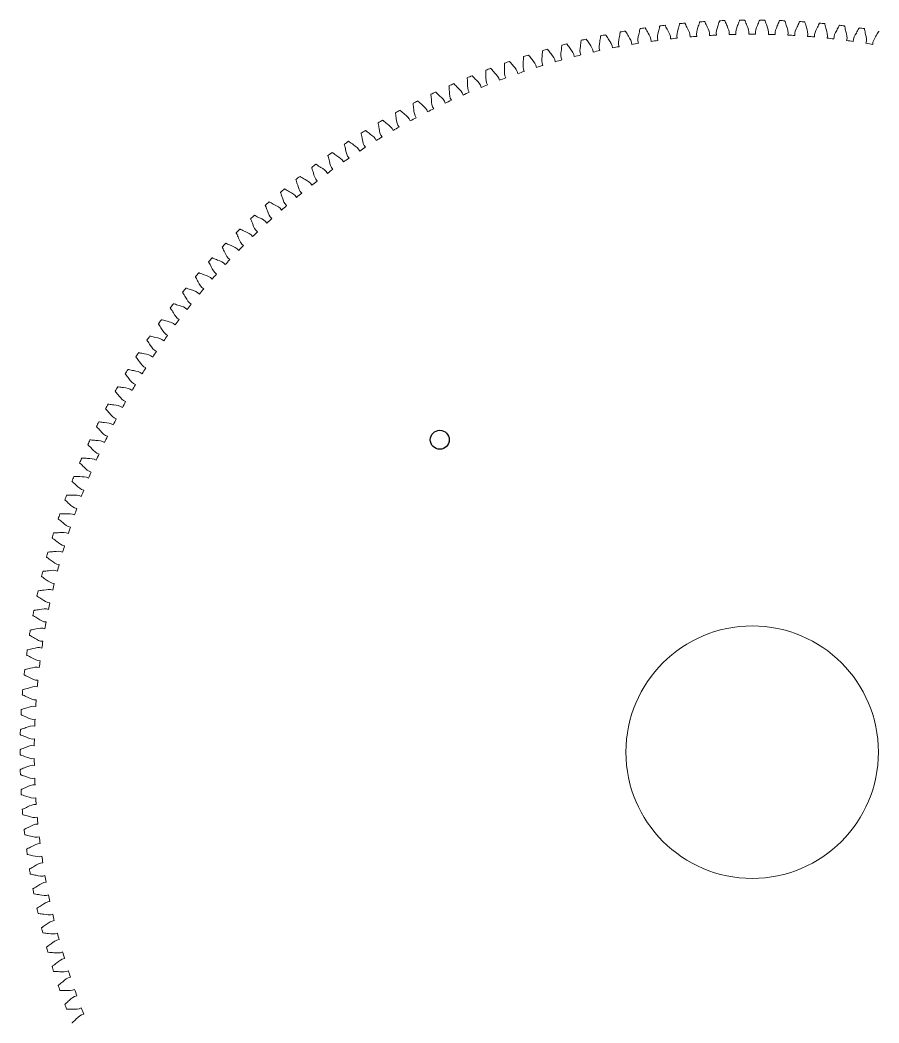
# Model space of a CAD drawing. Header units: millimetres. Extents: x -13 to 245, y 16 to 80.
# Drawn here: x -12.53 to 14.68, y 47.84 to 79.62 of the extents above; entities that cross this region are included whole.
import ezdxf

# ---------------------------------------------------------------- set-up
doc = ezdxf.new("R2010")
doc.units = ezdxf.units.MM

msp = doc.modelspace()

# ---------------------------------------------------------------- linework, layer by layer
msp.add_circle((0.7687, 66.3251), 0.3)
at = {"color": 7, "linetype": 'Continuous', "lineweight": 15}
msp.add_circle((10.6682, 56.4256), 4, dxfattribs=at)
for radius, start, end in [(23.2, 96.83896, 97.248), (23.2, 95.27374, 95.68278), (23.2, 93.70852, 94.11756), (23.2, 92.14331, 92.55235), (23.2, 90.57809, 90.98713), (23.2, 89.01287, 89.42191), (23.2, 87.44765, 87.85669), (23.2, 85.88244, 86.29148), (23.2, 84.31722, 84.72626), (23.2, 82.752, 83.16104), (23.2, 101.53461, 101.94365), (23.2, 99.96939, 100.37843), (23.2, 98.40418, 98.81322), (22.75, 92.85855, 93.40232), (22.75, 91.29333, 91.8371), (22.75, 89.72812, 90.27188), (22.75, 88.1629, 88.70667), (22.75, 86.59768, 87.14145), (23.2, 81.18678, 81.59582), (23.2, 104.66505, 105.07409), (23.2, 103.09983, 103.50887), (22.75, 99.11942, 99.66319), (22.75, 97.5542, 98.09797), (22.75, 95.98899, 96.53275), (22.75, 94.42377, 94.96753), (22.75, 85.03247, 85.57623), (22.75, 83.46725, 84.01101), (22.75, 81.90203, 82.4458), (22.75, 80.33681, 80.88058), (23.2, 107.79548, 108.20452), (23.2, 106.23026, 106.6393), (22.75, 103.81507, 104.35884), (22.75, 102.24986, 102.79362), (22.75, 100.68464, 101.2284), (23.2, 109.3607, 109.76974), (22.75, 106.94551, 107.48927), (22.75, 105.38029, 105.92406), (23.2, 110.92591, 111.33495), (22.75, 108.51073, 109.05449), (23.2, 114.05635, 114.46539), (23.2, 112.49113, 112.90017), (22.75, 111.64116, 112.18493), (22.75, 110.07594, 110.61971), (23.2, 115.62157, 116.03061), (22.75, 113.20638, 113.75014), (23.2, 117.18678, 117.59582), (22.75, 114.7716, 115.31536), (23.2, 118.752, 119.16104), (22.75, 116.33681, 116.88058), (23.2, 120.31722, 120.72626), (22.75, 117.90203, 118.4458), (23.2, 121.88244, 122.29148), (22.75, 119.46725, 120.01101), (23.2, 123.44765, 123.85669), (22.75, 121.03247, 121.57623), (23.2, 125.01287, 125.42191), (22.75, 122.59768, 123.14145), (23.2, 126.57809, 126.98713), (22.75, 124.1629, 124.70667), (22.75, 125.72812, 126.27188), (23.2, 128.14331, 128.55235), (22.75, 127.29333, 127.8371), (23.2, 129.70852, 130.11756), (22.75, 128.85855, 129.40232), (23.2, 131.27374, 131.68278), (22.75, 130.42377, 130.96753), (23.2, 132.83896, 133.248), (22.75, 131.98899, 132.53275), (23.2, 134.40418, 134.81322), (22.75, 133.5542, 134.09797), (23.2, 135.96939, 136.37843), (22.75, 135.11942, 135.66319), (23.2, 137.53461, 137.94365), (22.75, 136.68464, 137.2284), (23.2, 139.09983, 139.50887), (22.75, 138.24986, 138.79362), (23.2, 140.66505, 141.07409), (22.75, 139.81507, 140.35884), (23.2, 142.23026, 142.6393), (22.75, 141.38029, 141.92406), (23.2, 143.79548, 144.20452), (22.75, 142.94551, 143.48927), (23.2, 145.3607, 145.76974), (22.75, 144.51073, 145.05449), (23.2, 146.92591, 147.33495), (22.75, 146.07594, 146.61971), (23.2, 148.49113, 148.90017), (22.75, 147.64116, 148.18493), (22.75, 149.20638, 149.75014), (23.2, 150.05635, 150.46539), (23.2, 151.62157, 152.03061), (22.75, 150.7716, 151.31536), (23.2, 153.18678, 153.59582), (22.75, 152.33681, 152.88058), (22.75, 153.90203, 154.4458), (23.2, 154.752, 155.16104), (22.75, 155.46725, 156.01101), (23.2, 156.31722, 156.72626), (23.2, 157.88244, 158.29148), (22.75, 157.03247, 157.57623), (23.2, 159.44765, 159.85669), (22.75, 158.59768, 159.14145), (23.2, 161.01287, 161.42191), (22.75, 160.1629, 160.70667), (23.2, 162.57809, 162.98713), (22.75, 161.72812, 162.27188), (22.75, 163.29333, 163.8371), (23.2, 164.14331, 164.55235), (22.75, 164.85855, 165.40232), (23.2, 165.70852, 166.11756), (22.75, 166.42377, 166.96753), (23.2, 167.27374, 167.68278), (22.75, 167.98899, 168.53275), (23.2, 168.83896, 169.248), (22.75, 169.5542, 170.09797), (23.2, 170.40418, 170.81322), (22.75, 171.11942, 171.66319), (23.2, 171.96939, 172.37843), (22.75, 172.68464, 173.2284), (23.2, 173.53461, 173.94365), (22.75, 174.24986, 174.79362), (23.2, 175.09983, 175.50887), (22.75, 175.81507, 176.35884), (23.2, 176.66505, 177.07409), (22.75, 177.38029, 177.92406), (23.2, 178.23026, 178.6393), (22.75, 178.94551, 179.48927), (23.2, 179.79548, 180.20452), (22.75, 180.51073, 181.05449), (23.2, 181.3607, 181.76974), (22.75, 182.07594, 182.61971), (23.2, 182.92591, 183.33495), (22.75, 183.64116, 184.18493), (23.2, 184.49113, 184.90017), (22.75, 185.20638, 185.75014), (23.2, 186.05635, 186.46539), (22.75, 186.7716, 187.31536), (23.2, 187.62157, 188.03061), (22.75, 188.33681, 188.88058), (23.2, 189.18678, 189.59582), (22.75, 189.90203, 190.4458), (23.2, 190.752, 191.16104), (22.75, 191.46725, 192.01101), (23.2, 192.31722, 192.72626), (22.75, 193.03247, 193.57623), (23.2, 193.88244, 194.29148), (22.75, 194.59768, 195.14145), (23.2, 195.44765, 195.85669), (22.75, 196.1629, 196.70667), (23.2, 197.01287, 197.42191), (22.75, 197.72812, 198.27188), (23.2, 198.57809, 198.98713), (22.75, 199.29333, 199.8371), (23.2, 200.14331, 200.55235), (22.75, 200.85855, 201.40232)]:
    msp.add_arc((10.6682, 56.4256), radius, start, end, dxfattribs=at)
for points, knots in [([(8.0799, 79.0279), (8.0877, 79.1288), (8.0075, 79.2587), (7.938, 79.399), (7.9091, 79.4538), (7.9056, 79.4605)], [0.88873614, 0.88873614, 0.88873614, 0.88873614, 0.95608056, 0.99461102, 1, 1, 1, 1]), ([(8.3709, 79.5116), (8.3689, 79.5042), (8.3526, 79.4445), (8.3152, 79.2925), (8.2651, 79.1483), (8.2945, 79.0514)], [0, 0, 0, 0, 0.00538898, 0.04391944, 0.11126386, 0.11126386, 0.11126386, 0.11126386]), ([(8.6983, 79.0901), (8.7088, 79.1908), (8.6322, 79.3229), (8.5665, 79.465), (8.5392, 79.5206), (8.5358, 79.5274)], [0.88873614, 0.88873614, 0.88873614, 0.88873614, 0.95608056, 0.99461102, 1, 1, 1, 1]), ([(9.0024, 79.5657), (9.0002, 79.5584), (8.9822, 79.4992), (8.9407, 79.3482), (8.8866, 79.2054), (8.9134, 79.1078)], [0, 0, 0, 0, 0.00538898, 0.04391944, 0.11126386, 0.11126386, 0.11126386, 0.11126386]), ([(9.3181, 79.1355), (9.3313, 79.2358), (9.2584, 79.37), (9.1966, 79.5138), (9.1708, 79.5701), (9.1676, 79.577)], [0.88873614, 0.88873614, 0.88873614, 0.88873614, 0.95608056, 0.99461102, 1, 1, 1, 1]), ([(9.6351, 79.6026), (9.6326, 79.5954), (9.6131, 79.5366), (9.5674, 79.3869), (9.5095, 79.2456), (9.5337, 79.1473)], [0, 0, 0, 0, 0.00538898, 0.04391944, 0.11126386, 0.11126386, 0.11126386, 0.11126386]), ([(9.9389, 79.1639), (9.9549, 79.2638), (9.8856, 79.3999), (9.8278, 79.5454), (9.8035, 79.6024), (9.8005, 79.6094)], [0.88873614, 0.88873614, 0.88873614, 0.88873614, 0.95608056, 0.99461102, 1, 1, 1, 1]), ([(10.2685, 79.6221), (10.2659, 79.615), (10.2448, 79.5568), (10.195, 79.4084), (10.1333, 79.2687), (10.1547, 79.1698)], [0, 0, 0, 0, 0.00538898, 0.04391944, 0.11126386, 0.11126386, 0.11126386, 0.11126386]), ([(10.5603, 79.1753), (10.579, 79.2748), (10.5134, 79.4127), (10.4596, 79.5597), (10.4369, 79.6173), (10.4341, 79.6244)], [0.88873614, 0.88873614, 0.88873614, 0.88873614, 0.95608056, 0.99461102, 1, 1, 1, 1]), ([(10.9023, 79.6244), (10.8995, 79.6173), (10.8768, 79.5597), (10.823, 79.4127), (10.7574, 79.2748), (10.7762, 79.1753)], [0, 0, 0, 0, 0.00538898, 0.04391944, 0.11126386, 0.11126386, 0.11126386, 0.11126386]), ([(11.1817, 79.1698), (11.2031, 79.2687), (11.1414, 79.4084), (11.0916, 79.5568), (11.0705, 79.615), (11.0679, 79.6221)], [0.88873614, 0.88873614, 0.88873614, 0.88873614, 0.95608056, 0.99461102, 1, 1, 1, 1]), ([(11.5359, 79.6094), (11.5329, 79.6024), (11.5086, 79.5454), (11.4508, 79.3999), (11.3815, 79.2638), (11.3975, 79.1639)], [0, 0, 0, 0, 0.00538898, 0.04391944, 0.11126386, 0.11126386, 0.11126386, 0.11126386]), ([(11.8028, 79.1473), (11.8269, 79.2456), (11.769, 79.3869), (11.7233, 79.5366), (11.7038, 79.5954), (11.7013, 79.6026)], [0.88873614, 0.88873614, 0.88873614, 0.88873614, 0.95608056, 0.99461102, 1, 1, 1, 1]), ([(12.1688, 79.577), (12.1656, 79.5701), (12.1398, 79.5138), (12.078, 79.37), (12.0051, 79.2358), (12.0183, 79.1355)], [0, 0, 0, 0, 0.00538898, 0.04391944, 0.11126386, 0.11126386, 0.11126386, 0.11126386]), ([(12.423, 79.1078), (12.4498, 79.2054), (12.3958, 79.3482), (12.3542, 79.4992), (12.3363, 79.5584), (12.334, 79.5657)], [0.88873614, 0.88873614, 0.88873614, 0.88873614, 0.95608056, 0.99461102, 1, 1, 1, 1]), ([(12.8006, 79.5274), (12.7972, 79.5206), (12.7699, 79.465), (12.7042, 79.3229), (12.6276, 79.1908), (12.6382, 79.0901)], [0, 0, 0, 0, 0.00538898, 0.04391944, 0.11126386, 0.11126386, 0.11126386, 0.11126386]), ([(13.0419, 79.0514), (13.0714, 79.1483), (13.0212, 79.2925), (12.9838, 79.4445), (12.9675, 79.5042), (12.9655, 79.5116)], [0.88873614, 0.88873614, 0.88873614, 0.88873614, 0.95608056, 0.99461102, 1, 1, 1, 1]), ([(13.4308, 79.4605), (13.4273, 79.4538), (13.3984, 79.399), (13.3289, 79.2587), (13.2487, 79.1288), (13.2565, 79.0279)], [0, 0, 0, 0, 0.00538898, 0.04391944, 0.11126386, 0.11126386, 0.11126386, 0.11126386]), ([(6.2383, 78.7401), (6.2378, 78.8413), (6.1472, 78.9643), (6.0665, 79.0984), (6.0332, 79.1506), (6.0291, 79.157)], [0.88873614, 0.88873614, 0.88873614, 0.88873614, 0.95608056, 0.99461102, 1, 1, 1, 1]), ([(6.4887, 79.246), (6.4873, 79.2386), (6.476, 79.1777), (6.4511, 79.0231), (6.413, 78.8753), (6.4503, 78.7812)], [0, 0, 0, 0, 0.00538898, 0.04391944, 0.11126386, 0.11126386, 0.11126386, 0.11126386]), ([(6.8495, 78.8528), (6.8517, 78.954), (6.7646, 79.0794), (6.6875, 79.2156), (6.6557, 79.2688), (6.6518, 79.2753)], [0.88873614, 0.88873614, 0.88873614, 0.88873614, 0.95608056, 0.99461102, 1, 1, 1, 1]), ([(7.1136, 79.3517), (7.112, 79.3442), (7.099, 79.2837), (7.0699, 79.1299), (7.0278, 78.9831), (7.0625, 78.888)], [0, 0, 0, 0, 0.00538898, 0.04391944, 0.11126386, 0.11126386, 0.11126386, 0.11126386]), ([(7.4635, 78.9487), (7.4685, 79.0498), (7.3848, 79.1775), (7.3115, 79.3159), (7.2811, 79.3698), (7.2774, 79.3765)], [0.88873614, 0.88873614, 0.88873614, 0.88873614, 0.95608056, 0.99461102, 1, 1, 1, 1]), ([(7.7412, 79.4402), (7.7394, 79.4328), (7.7247, 79.3727), (7.6914, 79.2197), (7.6453, 79.0741), (7.6774, 78.9781)], [0, 0, 0, 0, 0.00538898, 0.04391944, 0.11126386, 0.11126386, 0.11126386, 0.11126386]), ([(13.659, 78.9781), (13.6911, 79.0741), (13.645, 79.2197), (13.6117, 79.3727), (13.597, 79.4328), (13.5952, 79.4402)], [0.88873614, 0.88873614, 0.88873614, 0.88873614, 0.95608056, 0.99461102, 1, 1, 1, 1]), ([(14.059, 79.3765), (14.0553, 79.3698), (14.0249, 79.3159), (13.9516, 79.1775), (13.8679, 79.0498), (13.8729, 78.9487)], [0, 0, 0, 0, 0.00538898, 0.04391944, 0.11126386, 0.11126386, 0.11126386, 0.11126386]), ([(14.2739, 78.888), (14.3086, 78.9831), (14.2665, 79.1299), (14.2374, 79.2837), (14.2244, 79.3442), (14.2228, 79.3517)], [0.88873614, 0.88873614, 0.88873614, 0.88873614, 0.95608056, 0.99461102, 1, 1, 1, 1]), ([(14.6846, 79.2753), (14.6807, 79.2688), (14.6489, 79.2156), (14.5718, 79.0794), (14.4847, 78.954), (14.4869, 78.8528)], [0, 0, 0, 0, 0.00538898, 0.04391944, 0.11126386, 0.11126386, 0.11126386, 0.11126386]), ([(4.6346, 78.8273), (4.6338, 78.8197), (4.6275, 78.7581), (4.6154, 78.602), (4.5895, 78.4516), (4.6343, 78.3608)], [0, 0, 0, 0, 0.00538898, 0.04391944, 0.11126386, 0.11126386, 0.11126386, 0.11126386]), ([(5.0263, 78.4649), (5.0203, 78.566), (4.9232, 78.6838), (4.8352, 78.8133), (4.7992, 78.8636), (4.7947, 78.8698)], [0.88873614, 0.88873614, 0.88873614, 0.88873614, 0.95608056, 0.99461102, 1, 1, 1, 1]), ([(5.2488, 78.9837), (5.2478, 78.9762), (5.2398, 78.9148), (5.2234, 78.7591), (5.1934, 78.6094), (5.2358, 78.5175)], [0, 0, 0, 0, 0.00538898, 0.04391944, 0.11126386, 0.11126386, 0.11126386, 0.11126386]), ([(5.6304, 78.6108), (5.6272, 78.712), (5.5333, 78.8324), (5.4489, 78.9642), (5.4142, 79.0156), (5.41, 79.0219)], [0.88873614, 0.88873614, 0.88873614, 0.88873614, 0.95608056, 0.99461102, 1, 1, 1, 1]), ([(5.867, 79.1233), (5.8658, 79.1158), (5.8561, 79.0547), (5.8354, 78.8995), (5.8014, 78.7507), (5.8412, 78.6576)], [0, 0, 0, 0, 0.00538898, 0.04391944, 0.11126386, 0.11126386, 0.11126386, 0.11126386]), ([(3.8312, 78.1239), (3.8197, 78.2245), (3.7162, 78.3368), (3.6213, 78.4613), (3.5826, 78.5096), (3.5778, 78.5156)], [0.88873614, 0.88873614, 0.88873614, 0.88873614, 0.95608056, 0.99461102, 1, 1, 1, 1]), ([(4.025, 78.6541), (4.0244, 78.6465), (4.0198, 78.5848), (4.0119, 78.4284), (3.9901, 78.2773), (4.0374, 78.1878)], [0, 0, 0, 0, 0.00538898, 0.04391944, 0.11126386, 0.11126386, 0.11126386, 0.11126386]), ([(4.4264, 78.3026), (4.4177, 78.4034), (4.3173, 78.5185), (4.2259, 78.6456), (4.1885, 78.6949), (4.1838, 78.701)], [0.88873614, 0.88873614, 0.88873614, 0.88873614, 0.95608056, 0.99461102, 1, 1, 1, 1]), ([(2.821, 78.2582), (2.8208, 78.2506), (2.8196, 78.1887), (2.8203, 78.0321), (2.8068, 77.88), (2.8589, 77.7933)], [0, 0, 0, 0, 0.00538898, 0.04391944, 0.11126386, 0.11126386, 0.11126386, 0.11126386]), ([(3.2411, 77.9291), (3.2268, 78.0293), (3.1203, 78.1387), (3.0221, 78.2606), (2.982, 78.3079), (2.9771, 78.3136)], [0.88873614, 0.88873614, 0.88873614, 0.88873614, 0.95608056, 0.99461102, 1, 1, 1, 1]), ([(3.4203, 78.4644), (3.4199, 78.4568), (3.417, 78.3949), (3.4134, 78.2384), (3.3957, 78.0867), (3.4455, 77.9986)], [0, 0, 0, 0, 0.00538898, 0.04391944, 0.11126386, 0.11126386, 0.11126386, 0.11126386]), ([(2.2276, 78.0357), (2.2276, 78.0281), (2.2281, 77.9662), (2.233, 77.8097), (2.2237, 77.6573), (2.2782, 77.572)], [0, 0, 0, 0, 0.00538898, 0.04391944, 0.11126386, 0.11126386, 0.11126386, 0.11126386]), ([(2.6565, 77.7182), (2.6395, 77.818), (2.5301, 77.9245), (2.4285, 78.0436), (2.3872, 78.0897), (2.3821, 78.0954)], [0.88873614, 0.88873614, 0.88873614, 0.88873614, 0.95608056, 0.99461102, 1, 1, 1, 1]), ([(1.5057, 77.2489), (1.4832, 77.3476), (1.3682, 77.448), (1.2602, 77.5614), (1.2165, 77.6052), (1.2111, 77.6106)], [0.88873614, 0.88873614, 0.88873614, 0.88873614, 0.95608056, 0.99461102, 1, 1, 1, 1]), ([(1.6405, 77.7971), (1.6407, 77.7895), (1.6428, 77.7276), (1.6521, 77.5713), (1.6469, 77.4187), (1.7037, 77.3349)], [0, 0, 0, 0, 0.00538898, 0.04391944, 0.11126386, 0.11126386, 0.11126386, 0.11126386]), ([(2.0779, 77.4914), (2.0581, 77.5907), (1.9459, 77.6942), (1.8411, 77.8105), (1.7985, 77.8555), (1.7933, 77.861)], [0.88873614, 0.88873614, 0.88873614, 0.88873614, 0.95608056, 0.99461102, 1, 1, 1, 1]), ([(0.4869, 77.2722), (0.4875, 77.2646), (0.493, 77.2029), (0.5108, 77.0474), (0.5139, 76.8947), (0.5752, 76.8142)], [0, 0, 0, 0, 0.00538898, 0.04391944, 0.11126386, 0.11126386, 0.11126386, 0.11126386]), ([(0.9403, 76.9909), (0.9152, 77.0889), (0.7974, 77.1861), (0.6864, 77.2965), (0.6415, 77.3391), (0.6359, 77.3443)], [0.88873614, 0.88873614, 0.88873614, 0.88873614, 0.95608056, 0.99461102, 1, 1, 1, 1]), ([(1.0601, 77.5425), (1.0605, 77.5349), (1.0643, 77.4731), (1.0778, 77.3171), (1.0768, 77.1644), (1.1359, 77.0823)], [0, 0, 0, 0, 0.00538898, 0.04391944, 0.11126386, 0.11126386, 0.11126386, 0.11126386]), ([(-0.0788, 76.9863), (-0.0779, 76.9787), (-0.0707, 76.9172), (-0.0487, 76.7622), (-0.0414, 76.6097), (0.0221, 76.5309)], [0, 0, 0, 0, 0.00538898, 0.04391944, 0.11126386, 0.11126386, 0.11126386, 0.11126386]), ([(0.3822, 76.7175), (0.3544, 76.8148), (0.234, 76.9087), (0.1201, 77.0161), (0.074, 77.0574), (0.0683, 77.0625)], [0.88873614, 0.88873614, 0.88873614, 0.88873614, 0.95608056, 0.99461102, 1, 1, 1, 1]), ([(-0.6364, 76.6851), (-0.6353, 76.6775), (-0.6264, 76.6163), (-0.6002, 76.4619), (-0.5887, 76.3097), (-0.5231, 76.2326)], [0, 0, 0, 0, 0.00538898, 0.04391944, 0.11126386, 0.11126386, 0.11126386, 0.11126386]), ([(-0.1682, 76.4289), (-0.1987, 76.5255), (-0.3216, 76.6161), (-0.4384, 76.7203), (-0.4856, 76.7604), (-0.4914, 76.7653)], [0.88873614, 0.88873614, 0.88873614, 0.88873614, 0.95608056, 0.99461102, 1, 1, 1, 1]), ([(-1.1855, 76.3687), (-1.1843, 76.3612), (-1.1737, 76.3002), (-1.1433, 76.1466), (-1.1277, 75.9948), (-1.06, 75.9195)], [0, 0, 0, 0, 0.00538898, 0.04391944, 0.11126386, 0.11126386, 0.11126386, 0.11126386]), ([(-0.7106, 76.1255), (-0.7437, 76.2212), (-0.869, 76.3084), (-0.9886, 76.4093), (-1.0369, 76.4481), (-1.0429, 76.4529)], [0.88873614, 0.88873614, 0.88873614, 0.88873614, 0.95608056, 0.99461102, 1, 1, 1, 1]), ([(-1.7259, 76.0375), (-1.7244, 76.0301), (-1.7122, 75.9693), (-1.6776, 75.8167), (-1.6578, 75.6653), (-1.5881, 75.5919)], [0, 0, 0, 0, 0.00538898, 0.04391944, 0.11126386, 0.11126386, 0.11126386, 0.11126386]), ([(-1.2444, 75.8073), (-1.2801, 75.9021), (-1.4078, 75.9858), (-1.5301, 76.0835), (-1.5795, 76.1209), (-1.5855, 76.1255)], [0.88873614, 0.88873614, 0.88873614, 0.88873614, 0.95608056, 0.99461102, 1, 1, 1, 1]), ([(-2.2569, 75.6917), (-2.2552, 75.6842), (-2.2414, 75.6239), (-2.2026, 75.4722), (-2.1787, 75.3214), (-2.107, 75.25)], [0, 0, 0, 0, 0.00538898, 0.04391944, 0.11126386, 0.11126386, 0.11126386, 0.11126386]), ([(-1.7694, 75.4747), (-1.8076, 75.5684), (-1.9375, 75.6487), (-2.0625, 75.7429), (-2.1129, 75.779), (-2.1191, 75.7834)], [0.88873614, 0.88873614, 0.88873614, 0.88873614, 0.95608056, 0.99461102, 1, 1, 1, 1]), ([(-2.7784, 75.3314), (-2.7765, 75.3241), (-2.761, 75.2641), (-2.7181, 75.1135), (-2.6901, 74.9634), (-2.6164, 74.894)], [0, 0, 0, 0, 0.00538898, 0.04391944, 0.11126386, 0.11126386, 0.11126386, 0.11126386]), ([(-2.2851, 75.1279), (-2.3259, 75.2205), (-2.4579, 75.2972), (-2.5854, 75.388), (-2.6367, 75.4227), (-2.643, 75.4269)], [0.88873614, 0.88873614, 0.88873614, 0.88873614, 0.95608056, 0.99461102, 1, 1, 1, 1]), ([(-2.7911, 74.7671), (-2.8344, 74.8586), (-2.9685, 74.9316), (-3.0984, 75.0189), (-3.1507, 75.0522), (-3.1571, 75.0562)], [0.88873614, 0.88873614, 0.88873614, 0.88873614, 0.95608056, 0.99461102, 1, 1, 1, 1]), ([(-3.2897, 74.9571), (-3.2877, 74.9498), (-3.2705, 74.8902), (-3.2235, 74.7409), (-3.1914, 74.5916), (-3.1159, 74.5242)], [0, 0, 0, 0, 0.00538898, 0.04391944, 0.11126386, 0.11126386, 0.11126386, 0.11126386]), ([(-3.7907, 74.5689), (-3.7884, 74.5616), (-3.7697, 74.5026), (-3.7186, 74.3546), (-3.6825, 74.2063), (-3.6051, 74.141)], [0, 0, 0, 0, 0.00538898, 0.04391944, 0.11126386, 0.11126386, 0.11126386, 0.11126386]), ([(-3.2871, 74.3926), (-3.3329, 74.4829), (-3.4689, 74.5522), (-3.6012, 74.6359), (-3.6543, 74.6678), (-3.6608, 74.6717)], [0.88873614, 0.88873614, 0.88873614, 0.88873614, 0.95608056, 0.99461102, 1, 1, 1, 1]), ([(-4.2809, 74.1672), (-4.2784, 74.16), (-4.2581, 74.1015), (-4.203, 73.955), (-4.1628, 73.8077), (-4.0837, 73.7445)], [0, 0, 0, 0, 0.00538898, 0.04391944, 0.11126386, 0.11126386, 0.11126386, 0.11126386]), ([(-3.7726, 74.0047), (-3.8209, 74.0937), (-3.9587, 74.1593), (-4.0933, 74.2394), (-4.1472, 74.2697), (-4.1539, 74.2735)], [0.88873614, 0.88873614, 0.88873614, 0.88873614, 0.95608056, 0.99461102, 1, 1, 1, 1]), ([(-4.7599, 73.7522), (-4.7573, 73.7451), (-4.7353, 73.6872), (-4.6763, 73.5422), (-4.632, 73.3961), (-4.5513, 73.3351)], [0, 0, 0, 0, 0.00538898, 0.04391944, 0.11126386, 0.11126386, 0.11126386, 0.11126386]), ([(-4.2474, 73.6037), (-4.2981, 73.6913), (-4.4377, 73.7531), (-4.5743, 73.8295), (-4.6291, 73.8584), (-4.6358, 73.8619)], [0.88873614, 0.88873614, 0.88873614, 0.88873614, 0.95608056, 0.99461102, 1, 1, 1, 1]), ([(-4.7111, 73.1899), (-4.7641, 73.2761), (-4.9053, 73.3341), (-5.044, 73.4067), (-5.0996, 73.4341), (-5.1064, 73.4374)], [0.88873614, 0.88873614, 0.88873614, 0.88873614, 0.95608056, 0.99461102, 1, 1, 1, 1]), ([(-5.2275, 73.3244), (-5.2246, 73.3173), (-5.2011, 73.26), (-5.1381, 73.1167), (-5.0899, 72.9718), (-5.0075, 72.913)], [0, 0, 0, 0, 0.00538898, 0.04391944, 0.11126386, 0.11126386, 0.11126386, 0.11126386]), ([(-5.6831, 72.8839), (-5.68, 72.8769), (-5.655, 72.8203), (-5.5881, 72.6787), (-5.5359, 72.5352), (-5.452, 72.4787)], [0, 0, 0, 0, 0.00538898, 0.04391944, 0.11126386, 0.11126386, 0.11126386, 0.11126386]), ([(-5.1632, 72.7635), (-5.2186, 72.8483), (-5.3614, 72.9024), (-5.502, 72.9712), (-5.5583, 72.997), (-5.5652, 73.0002)], [0.88873614, 0.88873614, 0.88873614, 0.88873614, 0.95608056, 0.99461102, 1, 1, 1, 1]), ([(-5.6036, 72.325), (-5.6612, 72.4082), (-5.8055, 72.4584), (-5.9479, 72.5233), (-6.0049, 72.5476), (-6.0119, 72.5506)], [0.88873614, 0.88873614, 0.88873614, 0.88873614, 0.95608056, 0.99461102, 1, 1, 1, 1]), ([(-6.1266, 72.4311), (-6.1233, 72.4242), (-6.0967, 72.3683), (-6.026, 72.2286), (-5.9699, 72.0866), (-5.8844, 72.0324)], [0, 0, 0, 0, 0.00538898, 0.04391944, 0.11126386, 0.11126386, 0.11126386, 0.11126386]), ([(-6.5575, 71.9664), (-6.554, 71.9596), (-6.5259, 71.9044), (-6.4514, 71.7667), (-6.3915, 71.6263), (-6.3046, 71.5744)], [0, 0, 0, 0, 0.00538898, 0.04391944, 0.11126386, 0.11126386, 0.11126386, 0.11126386]), ([(-6.0318, 71.8746), (-6.0917, 71.9562), (-6.2372, 72.0024), (-6.3814, 72.0634), (-6.439, 72.0862), (-6.4461, 72.0889)], [0.88873614, 0.88873614, 0.88873614, 0.88873614, 0.95608056, 0.99461102, 1, 1, 1, 1]), ([(-6.4476, 71.4127), (-6.5097, 71.4926), (-6.6564, 71.5348), (-6.8022, 71.5919), (-6.8604, 71.6131), (-6.8676, 71.6156)], [0.88873614, 0.88873614, 0.88873614, 0.88873614, 0.95608056, 0.99461102, 1, 1, 1, 1]), ([(-6.9755, 71.4901), (-6.9719, 71.4834), (-6.9423, 71.429), (-6.8641, 71.2934), (-6.8003, 71.1546), (-6.712, 71.1052)], [0, 0, 0, 0, 0.00538898, 0.04391944, 0.11126386, 0.11126386, 0.11126386, 0.11126386]), ([(-7.3804, 71.0025), (-7.3766, 70.9959), (-7.3455, 70.9424), (-7.2636, 70.8089), (-7.1961, 70.672), (-7.1065, 70.625)], [0, 0, 0, 0, 0.00538898, 0.04391944, 0.11126386, 0.11126386, 0.11126386, 0.11126386]), ([(-6.8505, 70.9396), (-6.9148, 71.0178), (-7.0626, 71.056), (-7.2099, 71.109), (-7.2687, 71.1286), (-7.2759, 71.131)], [0.88873614, 0.88873614, 0.88873614, 0.88873614, 0.95608056, 0.99461102, 1, 1, 1, 1]), ([(-7.2405, 70.4556), (-7.3068, 70.5321), (-7.4557, 70.5662), (-7.6043, 70.6152), (-7.6636, 70.6332), (-7.6709, 70.6354)], [0.88873614, 0.88873614, 0.88873614, 0.88873614, 0.95608056, 0.99461102, 1, 1, 1, 1]), ([(-7.7719, 70.5041), (-7.7679, 70.4976), (-7.7353, 70.4449), (-7.6498, 70.3138), (-7.5786, 70.1787), (-7.4877, 70.1342)], [0, 0, 0, 0, 0.00538898, 0.04391944, 0.11126386, 0.11126386, 0.11126386, 0.11126386]), ([(-8.1495, 69.9951), (-8.1454, 69.9888), (-8.1114, 69.937), (-8.0223, 69.8082), (-7.9475, 69.6752), (-7.8554, 69.6331)], [0, 0, 0, 0, 0.00538898, 0.04391944, 0.11126386, 0.11126386, 0.11126386, 0.11126386]), ([(-7.617, 69.9612), (-7.6855, 70.0358), (-7.8351, 70.0659), (-7.9851, 70.1108), (-8.0449, 70.1271), (-8.0522, 70.1291)], [0.88873614, 0.88873614, 0.88873614, 0.88873614, 0.95608056, 0.99461102, 1, 1, 1, 1]), ([(-7.9799, 69.4567), (-8.0504, 69.5294), (-8.2008, 69.5554), (-8.352, 69.5962), (-8.4121, 69.6109), (-8.4195, 69.6127)], [0.88873614, 0.88873614, 0.88873614, 0.88873614, 0.95608056, 0.99461102, 1, 1, 1, 1]), ([(-8.5132, 69.4761), (-8.5088, 69.4698), (-8.4735, 69.419), (-8.3809, 69.2927), (-8.3024, 69.1617), (-8.2092, 69.1222)], [0, 0, 0, 0, 0.00538898, 0.04391944, 0.11126386, 0.11126386, 0.11126386, 0.11126386]), ([(-8.3289, 68.9425), (-8.4013, 69.0132), (-8.5524, 69.0351), (-8.7046, 69.0718), (-8.7652, 69.0848), (-8.7726, 69.0864)], [0.88873614, 0.88873614, 0.88873614, 0.88873614, 0.95608056, 0.99461102, 1, 1, 1, 1]), ([(-8.8625, 68.9473), (-8.858, 68.9411), (-8.8212, 68.8913), (-8.7253, 68.7676), (-8.6432, 68.6388), (-8.549, 68.6018)], [0, 0, 0, 0, 0.00538898, 0.04391944, 0.11126386, 0.11126386, 0.11126386, 0.11126386]), ([(-9.1972, 68.4091), (-9.1926, 68.4031), (-9.1545, 68.3543), (-9.0551, 68.2333), (-8.9696, 68.1068), (-8.8744, 68.0724)], [0, 0, 0, 0, 0.00538898, 0.04391944, 0.11126386, 0.11126386, 0.11126386, 0.11126386]), ([(-8.6637, 68.4189), (-8.738, 68.4876), (-8.8897, 68.5054), (-9.0428, 68.5379), (-9.1037, 68.5492), (-9.1112, 68.5506)], [0.88873614, 0.88873614, 0.88873614, 0.88873614, 0.95608056, 0.99461102, 1, 1, 1, 1]), ([(-9.5171, 67.862), (-9.5123, 67.8561), (-9.4729, 67.8084), (-9.3703, 67.6901), (-9.2814, 67.566), (-9.1853, 67.5342)], [0, 0, 0, 0, 0.00538898, 0.04391944, 0.11126386, 0.11126386, 0.11126386, 0.11126386]), ([(-8.9841, 67.8864), (-9.0603, 67.9531), (-9.2123, 67.9666), (-9.3663, 67.9949), (-9.4275, 68.0047), (-9.435, 68.0058)], [0.88873614, 0.88873614, 0.88873614, 0.88873614, 0.95608056, 0.99461102, 1, 1, 1, 1]), ([(-9.2898, 67.3453), (-9.3678, 67.4099), (-9.5202, 67.4193), (-9.6748, 67.4434), (-9.7363, 67.4514), (-9.7438, 67.4524)], [0.88873614, 0.88873614, 0.88873614, 0.88873614, 0.95608056, 0.99461102, 1, 1, 1, 1]), ([(-9.822, 67.3064), (-9.817, 67.3006), (-9.7763, 67.254), (-9.6705, 67.1386), (-9.5782, 67.0169), (-9.4813, 66.9878)], [0, 0, 0, 0, 0.00538898, 0.04391944, 0.11126386, 0.11126386, 0.11126386, 0.11126386]), ([(-10.1116, 66.7426), (-10.1064, 66.737), (-10.0644, 66.6915), (-9.9556, 66.579), (-9.86, 66.4599), (-9.7623, 66.4335)], [0, 0, 0, 0, 0.00538898, 0.04391944, 0.11126386, 0.11126386, 0.11126386, 0.11126386]), ([(-9.5806, 66.7961), (-9.6603, 66.8585), (-9.8129, 66.8638), (-9.9682, 66.8836), (-10.0298, 66.89), (-10.0374, 66.8907)], [0.88873614, 0.88873614, 0.88873614, 0.88873614, 0.95608056, 0.99461102, 1, 1, 1, 1]), ([(-10.3856, 66.1712), (-10.3803, 66.1657), (-10.3371, 66.1214), (-10.2252, 66.0119), (-10.1264, 65.8955), (-10.028, 65.8717)], [0, 0, 0, 0, 0.00538898, 0.04391944, 0.11126386, 0.11126386, 0.11126386, 0.11126386]), ([(-9.8563, 66.2391), (-9.9377, 66.2993), (-10.0904, 66.3004), (-10.2462, 66.316), (-10.3079, 66.3207), (-10.3155, 66.3213)], [0.88873614, 0.88873614, 0.88873614, 0.88873614, 0.95608056, 0.99461102, 1, 1, 1, 1]), ([(-10.644, 65.5925), (-10.6385, 65.5872), (-10.5941, 65.544), (-10.4792, 65.4376), (-10.3773, 65.3239), (-10.2783, 65.3029)], [0, 0, 0, 0, 0.00538898, 0.04391944, 0.11126386, 0.11126386, 0.11126386, 0.11126386]), ([(-10.1167, 65.6749), (-10.1997, 65.7328), (-10.3524, 65.7297), (-10.5085, 65.7411), (-10.5704, 65.7441), (-10.578, 65.7444)], [0.88873614, 0.88873614, 0.88873614, 0.88873614, 0.95608056, 0.99461102, 1, 1, 1, 1]), ([(-10.3616, 65.1037), (-10.4462, 65.1593), (-10.5987, 65.1521), (-10.7551, 65.1592), (-10.817, 65.1604), (-10.8246, 65.1606)], [0.88873614, 0.88873614, 0.88873614, 0.88873614, 0.95608056, 0.99461102, 1, 1, 1, 1]), ([(-10.8864, 65.0069), (-10.8808, 65.0018), (-10.8353, 64.9598), (-10.7175, 64.8566), (-10.6125, 64.7458), (-10.513, 64.7274)], [0, 0, 0, 0, 0.00538898, 0.04391944, 0.11126386, 0.11126386, 0.11126386, 0.11126386]), ([(-10.5908, 64.526), (-10.6768, 64.5793), (-10.8291, 64.5679), (-10.9856, 64.5707), (-11.0476, 64.5703), (-11.0552, 64.5703)], [0.88873614, 0.88873614, 0.88873614, 0.88873614, 0.95608056, 0.99461102, 1, 1, 1, 1]), ([(-11.1128, 64.415), (-11.107, 64.41), (-11.0603, 64.3693), (-10.9398, 64.2693), (-10.8318, 64.1614), (-10.7318, 64.1457)], [0, 0, 0, 0, 0.00538898, 0.04391944, 0.11126386, 0.11126386, 0.11126386, 0.11126386]), ([(-10.8041, 63.9423), (-10.8916, 63.9933), (-11.0435, 63.9777), (-11.2, 63.9762), (-11.2619, 63.9741), (-11.2695, 63.9738)], [0.88873614, 0.88873614, 0.88873614, 0.88873614, 0.95608056, 0.99461102, 1, 1, 1, 1]), ([(-11.3229, 63.817), (-11.317, 63.8122), (-11.2692, 63.7728), (-11.146, 63.6762), (-11.0351, 63.5712), (-10.9347, 63.5583)], [0, 0, 0, 0, 0.00538898, 0.04391944, 0.11126386, 0.11126386, 0.11126386, 0.11126386]), ([(-11.0014, 63.353), (-11.0903, 63.4015), (-11.2417, 63.3818), (-11.3981, 63.3761), (-11.4599, 63.3723), (-11.4675, 63.3718)], [0.88873614, 0.88873614, 0.88873614, 0.88873614, 0.95608056, 0.99461102, 1, 1, 1, 1]), ([(-11.5165, 63.2136), (-11.5106, 63.2089), (-11.4617, 63.1708), (-11.3359, 63.0776), (-11.2222, 62.9757), (-11.1215, 62.9656)], [0, 0, 0, 0, 0.00538898, 0.04391944, 0.11126386, 0.11126386, 0.11126386, 0.11126386]), ([(-11.1826, 62.7585), (-11.2727, 62.8046), (-11.4235, 62.7808), (-11.5797, 62.7707), (-11.6414, 62.7653), (-11.649, 62.7646)], [0.88873614, 0.88873614, 0.88873614, 0.88873614, 0.95608056, 0.99461102, 1, 1, 1, 1]), ([(-11.6937, 62.6051), (-11.6876, 62.6006), (-11.6377, 62.5638), (-11.5094, 62.4741), (-11.393, 62.3754), (-11.292, 62.368)], [0, 0, 0, 0, 0.00538898, 0.04391944, 0.11126386, 0.11126386, 0.11126386, 0.11126386]), ([(-11.8541, 61.992), (-11.8479, 61.9876), (-11.797, 61.9523), (-11.6664, 61.8661), (-11.5472, 61.7706), (-11.4461, 61.7659)], [0, 0, 0, 0, 0.00538898, 0.04391944, 0.11126386, 0.11126386, 0.11126386, 0.11126386]), ([(-11.3474, 62.1593), (-11.4387, 62.2029), (-11.5888, 62.175), (-11.7447, 62.1607), (-11.8063, 62.1535), (-11.8138, 62.1526)], [0.88873614, 0.88873614, 0.88873614, 0.88873614, 0.95608056, 0.99461102, 1, 1, 1, 1]), ([(-11.9978, 61.3747), (-11.9914, 61.3705), (-11.9396, 61.3366), (-11.8066, 61.254), (-11.6849, 61.1617), (-11.5837, 61.1599)], [0, 0, 0, 0, 0.00538898, 0.04391944, 0.11126386, 0.11126386, 0.11126386, 0.11126386]), ([(-11.4958, 61.5558), (-11.5883, 61.5969), (-11.7376, 61.5649), (-11.893, 61.5463), (-11.9543, 61.5375), (-11.9619, 61.5364)], [0.88873614, 0.88873614, 0.88873614, 0.88873614, 0.95608056, 0.99461102, 1, 1, 1, 1]), ([(-12.1245, 60.7537), (-12.118, 60.7497), (-12.0653, 60.7172), (-11.9301, 60.6383), (-11.806, 60.5494), (-11.7048, 60.5503)], [0, 0, 0, 0, 0.00538898, 0.04391944, 0.11126386, 0.11126386, 0.11126386, 0.11126386]), ([(-11.6277, 60.9485), (-11.7212, 60.9871), (-11.8696, 60.9509), (-12.0245, 60.9282), (-12.0855, 60.9177), (-12.093, 60.9164)], [0.88873614, 0.88873614, 0.88873614, 0.88873614, 0.95608056, 0.99461102, 1, 1, 1, 1]), ([(-12.2342, 60.1296), (-12.2276, 60.1257), (-12.1741, 60.0947), (-12.0368, 60.0194), (-11.9102, 59.934), (-11.8091, 59.9376)], [0, 0, 0, 0, 0.00538898, 0.04391944, 0.11126386, 0.11126386, 0.11126386, 0.11126386]), ([(-11.7429, 60.3378), (-11.8375, 60.3738), (-11.9848, 60.3336), (-12.139, 60.3066), (-12.1997, 60.2945), (-12.2072, 60.293)], [0.88873614, 0.88873614, 0.88873614, 0.88873614, 0.95608056, 0.99461102, 1, 1, 1, 1]), ([(-11.8414, 59.7242), (-11.9369, 59.7576), (-12.0831, 59.7134), (-12.2365, 59.6822), (-12.2969, 59.6684), (-12.3043, 59.6667)], [0.88873614, 0.88873614, 0.88873614, 0.88873614, 0.95608056, 0.99461102, 1, 1, 1, 1]), ([(-12.3268, 59.5026), (-12.3202, 59.4989), (-12.2658, 59.4694), (-12.1265, 59.3979), (-11.9976, 59.316), (-11.8966, 59.3224)], [0, 0, 0, 0, 0.00538898, 0.04391944, 0.11126386, 0.11126386, 0.11126386, 0.11126386]), ([(-11.9231, 59.1081), (-12.0195, 59.1389), (-12.1644, 59.0907), (-12.3169, 59.0554), (-12.3769, 59.0399), (-12.3842, 59.038)], [0.88873614, 0.88873614, 0.88873614, 0.88873614, 0.95608056, 0.99461102, 1, 1, 1, 1]), ([(-12.4023, 58.8733), (-12.3955, 58.8699), (-12.3404, 58.8418), (-12.1991, 58.7742), (-12.0681, 58.6958), (-11.9673, 58.7049)], [0, 0, 0, 0, 0.00538898, 0.04391944, 0.11126386, 0.11126386, 0.11126386, 0.11126386]), ([(-11.9879, 58.49), (-12.0852, 58.5182), (-12.2287, 58.4661), (-12.3802, 58.4265), (-12.4397, 58.4095), (-12.447, 58.4073)], [0.88873614, 0.88873614, 0.88873614, 0.88873614, 0.95608056, 0.99461102, 1, 1, 1, 1]), ([(-12.4606, 58.2423), (-12.4537, 58.239), (-12.3978, 58.2124), (-12.2548, 58.1487), (-12.1217, 58.0739), (-12.0211, 58.0858)], [0, 0, 0, 0, 0.00538898, 0.04391944, 0.11126386, 0.11126386, 0.11126386, 0.11126386]), ([(-12.0359, 57.8704), (-12.1338, 57.8959), (-12.2759, 57.8399), (-12.4262, 57.7962), (-12.4853, 57.7775), (-12.4925, 57.7752)], [0.88873614, 0.88873614, 0.88873614, 0.88873614, 0.95608056, 0.99461102, 1, 1, 1, 1]), ([(-12.5016, 57.6098), (-12.4946, 57.6067), (-12.438, 57.5817), (-12.2933, 57.5219), (-12.1582, 57.4508), (-12.058, 57.4654)], [0, 0, 0, 0, 0.00538898, 0.04391944, 0.11126386, 0.11126386, 0.11126386, 0.11126386]), ([(-12.0669, 57.2497), (-12.1655, 57.2725), (-12.306, 57.2127), (-12.4551, 57.1649), (-12.5136, 57.1446), (-12.5207, 57.1421)], [0.88873614, 0.88873614, 0.88873614, 0.88873614, 0.95608056, 0.99461102, 1, 1, 1, 1]), ([(-12.5253, 56.9765), (-12.5182, 56.9736), (-12.4609, 56.9501), (-12.3147, 56.8943), (-12.1777, 56.8269), (-12.0779, 56.8443)], [0, 0, 0, 0, 0.00538898, 0.04391944, 0.11126386, 0.11126386, 0.11126386, 0.11126386]), ([(-12.0809, 56.6284), (-12.1801, 56.6485), (-12.3189, 56.5848), (-12.4666, 56.533), (-12.5245, 56.5111), (-12.5316, 56.5084)], [0.88873614, 0.88873614, 0.88873614, 0.88873614, 0.95608056, 0.99461102, 1, 1, 1, 1]), ([(-12.5316, 56.3428), (-12.5245, 56.3401), (-12.4666, 56.3182), (-12.3189, 56.2664), (-12.1801, 56.2027), (-12.0809, 56.2228)], [0, 0, 0, 0, 0.00538898, 0.04391944, 0.11126386, 0.11126386, 0.11126386, 0.11126386]), ([(-12.0779, 56.0069), (-12.1777, 56.0243), (-12.3147, 55.9569), (-12.4609, 55.9011), (-12.5182, 55.8776), (-12.5253, 55.8747)], [0.88873614, 0.88873614, 0.88873614, 0.88873614, 0.95608056, 0.99461102, 1, 1, 1, 1]), ([(-12.5207, 55.7091), (-12.5136, 55.7066), (-12.4551, 55.6863), (-12.306, 55.6385), (-12.1655, 55.5787), (-12.0669, 55.6015)], [0, 0, 0, 0, 0.00538898, 0.04391944, 0.11126386, 0.11126386, 0.11126386, 0.11126386]), ([(-12.058, 55.3858), (-12.1582, 55.4004), (-12.2933, 55.3293), (-12.438, 55.2695), (-12.4946, 55.2444), (-12.5016, 55.2414)], [0.88873614, 0.88873614, 0.88873614, 0.88873614, 0.95608056, 0.99461102, 1, 1, 1, 1]), ([(-12.4925, 55.076), (-12.4853, 55.0737), (-12.4262, 55.0549), (-12.2759, 55.0113), (-12.1338, 54.9553), (-12.0359, 54.9808)], [0, 0, 0, 0, 0.00538898, 0.04391944, 0.11126386, 0.11126386, 0.11126386, 0.11126386]), ([(-12.0211, 54.7654), (-12.1217, 54.7773), (-12.2548, 54.7025), (-12.3978, 54.6388), (-12.4537, 54.6122), (-12.4606, 54.6089)], [0.88873614, 0.88873614, 0.88873614, 0.88873614, 0.95608056, 0.99461102, 1, 1, 1, 1]), ([(-12.447, 54.4438), (-12.4397, 54.4417), (-12.3802, 54.4246), (-12.2287, 54.3851), (-12.0852, 54.333), (-11.9879, 54.3612)], [0, 0, 0, 0, 0.00538898, 0.04391944, 0.11126386, 0.11126386, 0.11126386, 0.11126386]), ([(-11.9673, 54.1463), (-12.0681, 54.1554), (-12.1991, 54.077), (-12.3404, 54.0094), (-12.3955, 53.9813), (-12.4023, 53.9778)], [0.88873614, 0.88873614, 0.88873614, 0.88873614, 0.95608056, 0.99461102, 1, 1, 1, 1]), ([(-12.3842, 53.8132), (-12.3769, 53.8113), (-12.3169, 53.7958), (-12.1644, 53.7604), (-12.0195, 53.7123), (-11.9231, 53.7431)], [0, 0, 0, 0, 0.00538898, 0.04391944, 0.11126386, 0.11126386, 0.11126386, 0.11126386]), ([(-11.8966, 53.5288), (-11.9976, 53.5352), (-12.1265, 53.4533), (-12.2658, 53.3818), (-12.3202, 53.3522), (-12.3268, 53.3486)], [0.88873614, 0.88873614, 0.88873614, 0.88873614, 0.95608056, 0.99461102, 1, 1, 1, 1]), ([(-12.3043, 53.1845), (-12.2969, 53.1828), (-12.2365, 53.169), (-12.0831, 53.1378), (-11.9369, 53.0936), (-11.8414, 53.127)], [0, 0, 0, 0, 0.00538898, 0.04391944, 0.11126386, 0.11126386, 0.11126386, 0.11126386]), ([(-11.8091, 52.9135), (-11.9102, 52.9172), (-12.0368, 52.8317), (-12.1741, 52.7565), (-12.2276, 52.7255), (-12.2342, 52.7216)], [0.88873614, 0.88873614, 0.88873614, 0.88873614, 0.95608056, 0.99461102, 1, 1, 1, 1]), ([(-12.2072, 52.5582), (-12.1997, 52.5567), (-12.139, 52.5445), (-11.9848, 52.5175), (-11.8375, 52.4774), (-11.7429, 52.5134)], [0, 0, 0, 0, 0.00538898, 0.04391944, 0.11126386, 0.11126386, 0.11126386, 0.11126386]), ([(-11.7048, 52.3009), (-11.806, 52.3018), (-11.9301, 52.2129), (-12.0653, 52.134), (-12.118, 52.1014), (-12.1245, 52.0974)], [0.88873614, 0.88873614, 0.88873614, 0.88873614, 0.95608056, 0.99461102, 1, 1, 1, 1]), ([(-12.093, 51.9348), (-12.0855, 51.9335), (-12.0245, 51.923), (-11.8696, 51.9002), (-11.7212, 51.8641), (-11.6277, 51.9027)], [0, 0, 0, 0, 0.00538898, 0.04391944, 0.11126386, 0.11126386, 0.11126386, 0.11126386]), ([(-11.5837, 51.6913), (-11.6849, 51.6894), (-11.8066, 51.5972), (-11.9396, 51.5146), (-11.9914, 51.4807), (-11.9978, 51.4765)], [0.88873614, 0.88873614, 0.88873614, 0.88873614, 0.95608056, 0.99461102, 1, 1, 1, 1]), ([(-11.9619, 51.3148), (-11.9543, 51.3137), (-11.893, 51.3049), (-11.7376, 51.2863), (-11.5883, 51.2543), (-11.4958, 51.2954)], [0, 0, 0, 0, 0.00538898, 0.04391944, 0.11126386, 0.11126386, 0.11126386, 0.11126386]), ([(-11.4461, 51.0853), (-11.5472, 51.0806), (-11.6664, 50.9851), (-11.797, 50.8989), (-11.8479, 50.8636), (-11.8541, 50.8592)], [0.88873614, 0.88873614, 0.88873614, 0.88873614, 0.95608056, 0.99461102, 1, 1, 1, 1]), ([(-11.8138, 50.6986), (-11.8063, 50.6977), (-11.7447, 50.6905), (-11.5888, 50.6762), (-11.4387, 50.6483), (-11.3474, 50.6919)], [0, 0, 0, 0, 0.00538898, 0.04391944, 0.11126386, 0.11126386, 0.11126386, 0.11126386]), ([(-11.292, 50.4832), (-11.393, 50.4758), (-11.5094, 50.3771), (-11.6377, 50.2873), (-11.6876, 50.2506), (-11.6937, 50.2461)], [0.88873614, 0.88873614, 0.88873614, 0.88873614, 0.95608056, 0.99461102, 1, 1, 1, 1]), ([(-11.649, 50.0866), (-11.6414, 50.0859), (-11.5797, 50.0804), (-11.4235, 50.0704), (-11.2727, 50.0466), (-11.1826, 50.0927)], [0, 0, 0, 0, 0.00538898, 0.04391944, 0.11126386, 0.11126386, 0.11126386, 0.11126386]), ([(-11.1215, 49.8856), (-11.2222, 49.8754), (-11.3359, 49.7736), (-11.4617, 49.6803), (-11.5106, 49.6423), (-11.5165, 49.6376)], [0.88873614, 0.88873614, 0.88873614, 0.88873614, 0.95608056, 0.99461102, 1, 1, 1, 1]), ([(-11.4675, 49.4794), (-11.4599, 49.4789), (-11.3981, 49.4751), (-11.2417, 49.4694), (-11.0903, 49.4496), (-11.0014, 49.4982)], [0, 0, 0, 0, 0.00538898, 0.04391944, 0.11126386, 0.11126386, 0.11126386, 0.11126386]), ([(-10.9347, 49.2929), (-11.0351, 49.28), (-11.146, 49.175), (-11.2692, 49.0784), (-11.317, 49.039), (-11.3229, 49.0341)], [0.88873614, 0.88873614, 0.88873614, 0.88873614, 0.95608056, 0.99461102, 1, 1, 1, 1]), ([(-11.2695, 48.8773), (-11.2619, 48.8771), (-11.2, 48.875), (-11.0435, 48.8735), (-10.8916, 48.8579), (-10.8041, 48.9089)], [0, 0, 0, 0, 0.00538898, 0.04391944, 0.11126386, 0.11126386, 0.11126386, 0.11126386]), ([(-10.7318, 48.7054), (-10.8318, 48.6898), (-10.9398, 48.5819), (-11.0603, 48.4819), (-11.107, 48.4412), (-11.1128, 48.4362)], [0.88873614, 0.88873614, 0.88873614, 0.88873614, 0.95608056, 0.99461102, 1, 1, 1, 1]), ([(-11.0552, 48.2809), (-11.0476, 48.2809), (-10.9856, 48.2805), (-10.8291, 48.2833), (-10.6768, 48.2718), (-10.5908, 48.3252)], [0, 0, 0, 0, 0.00538898, 0.04391944, 0.11126386, 0.11126386, 0.11126386, 0.11126386]), ([(-10.513, 48.1238), (-10.6125, 48.1054), (-10.7175, 47.9946), (-10.8353, 47.8914), (-10.8808, 47.8494), (-10.8864, 47.8443)], [0.88873614, 0.88873614, 0.88873614, 0.88873614, 0.95608056, 0.99461102, 1, 1, 1, 1])]:
    msp.add_open_spline(points, degree=3, knots=knots, dxfattribs=at)

doc.saveas('drawing.dxf')
